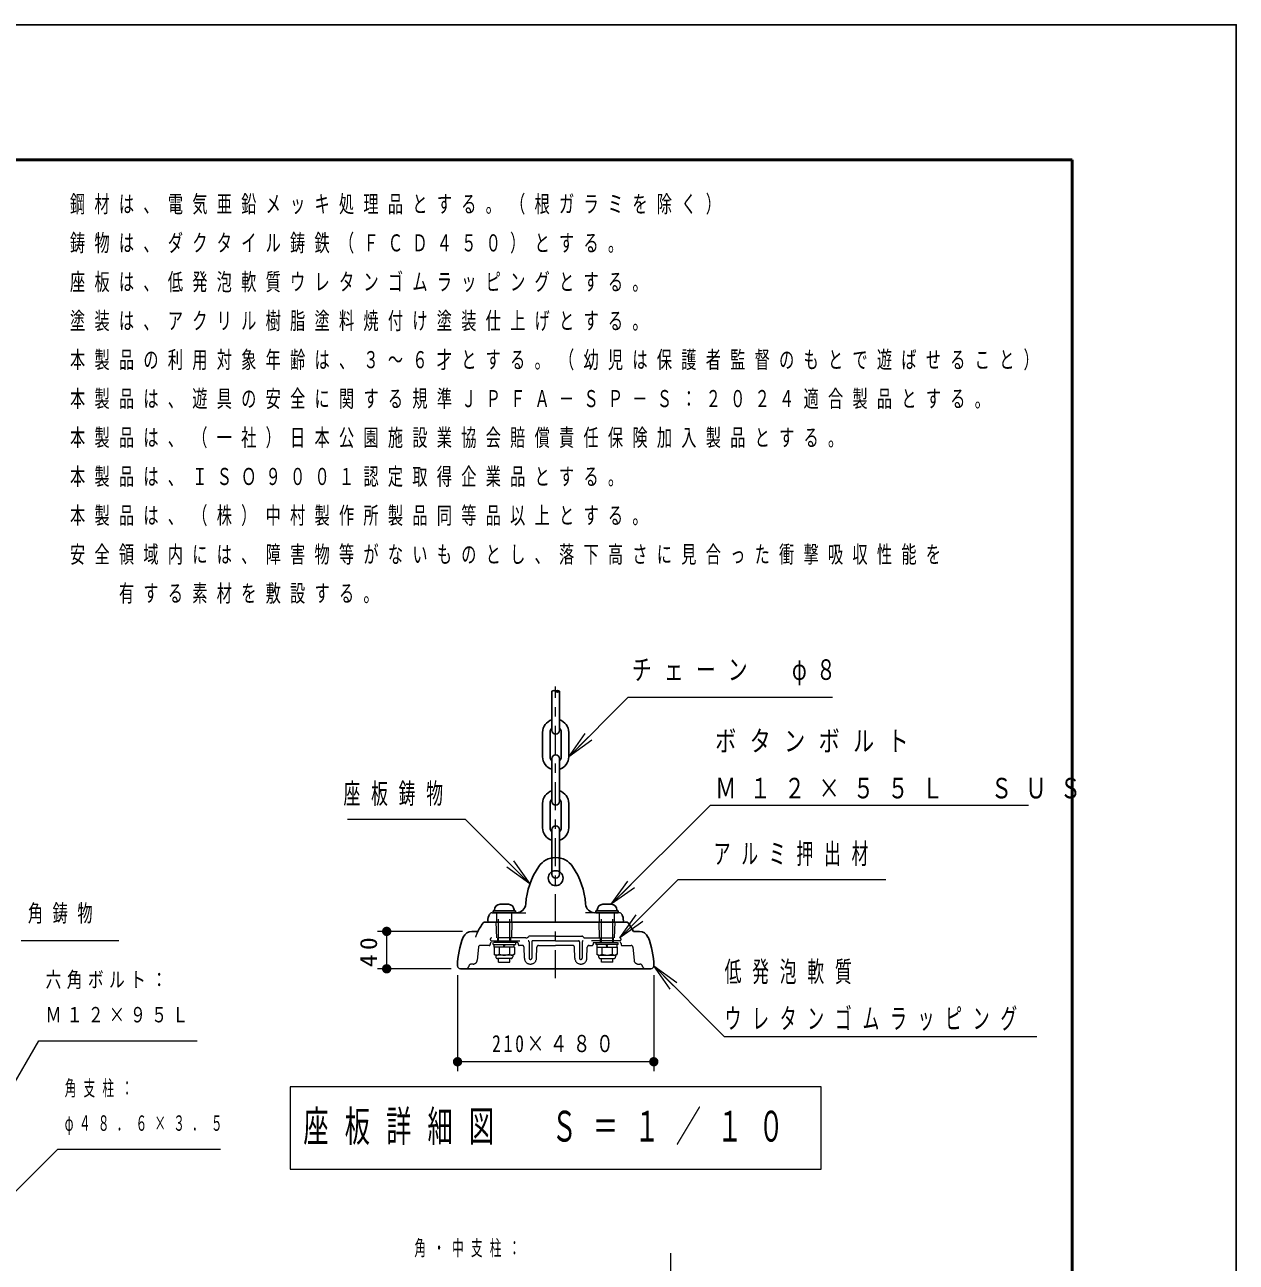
# Model space of a CAD drawing. Units: millimetres on the paper, scale 1:50, with parts at other scales. Extents: x 197 to 617, y 140 to 437.
# Drawn here: x 487.1 to 616.7, y 304.5 to 436.9 of the extents above; entities that cross this region are included whole.
import ezdxf

# ---------------------------------------------------------------- set-up
doc = ezdxf.new("R2010")
doc.units = ezdxf.units.MM
for name, pattern in [('USER1', [4.5, 2.5, -2]), ('USER2', [6, 3, -1, 1, -1]), ('USER3', [8, 3, -1, 1, -1, 1, -1])]:
    doc.linetypes.add(name, pattern=pattern)
for name, color, linetype, lineweight in [('A3図枠', 140, 'Continuous', 50), ('線', 2, 'Continuous', 25), ('補助', 2, 'Continuous', 13)]:
    doc.layers.add(name, color=color, linetype=linetype, lineweight=lineweight)
doc.styles.add('ＭＳ ゴシック', font='')
doc.styles.get('ＭＳ ゴシック').set_extended_font_data('MS Gothic')

# ---------------------------------------------------------------- blocks, each defined once
blk = doc.blocks.new('filled_dot')
at = {"color": 0, "linetype": 'Continuous', "lineweight": -2, "const_width": 1.25}
blk.add_lwpolyline([(-0.625, 0, 1), (0.625, 0, 1)], format="xyb", close=True, dxfattribs=at)

msp = doc.modelspace()

# ---------------------------------------------------------------- linework, layer by layer
at = {"layer": 'A3図枠', "color": 7}
for p, q in [((599.142, 422.455), (214.142, 422.455)), ((599.142, 155.455), (599.142, 422.455))]:
    msp.add_line(p, q, dxfattribs=at)
at = {"layer": '線', "color": 7}
for p, q in [((543.468, 365.577), (543.468, 361.377)), ((544.268, 365.577), (544.268, 361.377)), ((542.468, 358.577), (542.468, 361.177)), ((543.268, 358.577), (543.268, 361.177)), ((544.468, 358.577), (544.468, 361.177)), ((545.268, 358.577), (545.268, 361.177)), ((543.468, 358.377), (543.468, 353.777)), ((544.268, 358.377), (544.268, 353.777)), ((542.468, 350.977), (542.468, 353.577)), ((543.268, 350.977), (543.268, 353.577)), ((544.468, 350.977), (544.468, 353.577)), ((545.268, 350.977), (545.268, 353.577)), ((543.468, 350.777), (543.468, 345.977)), ((544.268, 350.777), (544.268, 345.977)), ((537.168, 341.877), (537.168, 342.077)), ((537.168, 342.077), (539.568, 342.077)), ((537.168, 341.877), (539.568, 341.877)), ((537.318, 342.077), (537.318, 342.177)), ((537.318, 342.077), (539.418, 342.077)), ((537.918, 342.777), (538.818, 342.777)), ((539.418, 342.077), (539.418, 342.177)), ((539.568, 342.077), (539.568, 341.877)), ((548.168, 342.077), (548.168, 341.877)), ((550.568, 342.077), (548.168, 342.077)), ((550.568, 341.877), (548.168, 341.877)), ((548.318, 342.077), (548.318, 342.177)), ((550.418, 342.077), (548.318, 342.077)), ((549.818, 342.777), (548.918, 342.777)), ((550.418, 342.077), (550.418, 342.177)), ((550.568, 341.877), (550.568, 342.077))]:
    msp.add_line(p, q, dxfattribs=at)
at = {"layer": '線', "linetype": 'USER2', "lineweight": 13}
msp.add_line((543.868, 334.863), (543.868, 366.077), dxfattribs=at)
at = {"layer": '線', "color": 7, "lineweight": 13}
for p, q in [((545.268, 358.577), (547.035, 361.052)), ((545.268, 358.577), (547.389, 360.699)), ((547.742, 360.345), (545.268, 358.577)), ((541.111, 344.969), (538.99, 347.09)), ((539.344, 347.443), (541.111, 344.969)), ((541.111, 344.969), (538.637, 346.736)), ((549.818, 342.777), (551.585, 345.252)), ((549.818, 342.777), (551.939, 344.899)), ((552.293, 344.545), (549.818, 342.777)), ((550.724, 339.177), (552.492, 341.652)), ((550.724, 339.177), (552.846, 341.298)), ((553.199, 340.945), (550.724, 339.177)), ((533.909, 339.877), (524.786, 339.877)), ((525.786, 335.877), (525.786, 339.877)), ((532.668, 335.877), (524.786, 335.877)), ((533.368, 335.177), (533.368, 324.929)), ((556.135, 333.702), (554.368, 336.177)), ((554.368, 336.177), (556.842, 334.409)), ((554.368, 336.177), (556.489, 334.056)), ((554.368, 335.177), (554.368, 324.929)), ((554.368, 325.929), (533.368, 325.929)), ((515.468, 323.237), (515.468, 314.437)), ((572.268, 323.237), (515.468, 323.237)), ((572.268, 314.437), (572.268, 323.237)), ((515.468, 314.437), (572.268, 314.437))]:
    msp.add_line(p, q, dxfattribs=at)
at = {"layer": '線', "color": 70, "lineweight": 13}
for p, q in [((537.046, 341.877), (540.67, 341.877)), ((550.689, 341.877), (547.065, 341.877))]:
    msp.add_line(p, q, dxfattribs=at)
at = {"layer": '線', "color": 131, "linetype": 'USER1', "lineweight": 13}
for p, q in [((537.568, 340.877), (537.568, 341.877)), ((539.168, 340.877), (539.168, 341.877)), ((548.568, 340.877), (548.568, 341.877)), ((550.168, 340.877), (550.168, 341.877)), ((537.568, 339.177), (537.508, 340.877)), ((539.168, 339.177), (539.227, 340.877)), ((548.568, 339.177), (548.508, 340.877)), ((550.168, 339.177), (550.227, 340.877)), ((537.668, 338.677), (537.668, 339.177)), ((539.068, 338.677), (539.068, 339.177)), ((548.668, 338.677), (548.668, 339.177)), ((550.068, 338.677), (550.068, 339.177)), ((535.602, 338.195), (535.479, 336.788)), ((536.768, 338.377), (535.801, 338.377)), ((536.868, 338.577), (536.868, 338.477)), ((539.768, 338.677), (536.968, 338.677)), ((539.868, 338.577), (539.868, 338.477)), ((540.287, 338.377), (539.968, 338.377)), ((540.518, 337.01), (540.487, 338.182)), ((541.817, 337.01), (541.848, 338.182)), ((542.048, 338.377), (543.868, 338.377)), ((545.687, 338.377), (543.868, 338.377)), ((545.918, 337.01), (545.887, 338.182)), ((547.217, 337.01), (547.248, 338.182)), ((547.448, 338.377), (547.768, 338.377)), ((547.868, 338.577), (547.868, 338.477)), ((547.968, 338.677), (550.768, 338.677)), ((550.868, 338.577), (550.868, 338.477)), ((550.968, 338.377), (551.934, 338.377)), ((552.134, 338.195), (552.257, 336.788)), ((535.03, 336.377), (534.859, 336.377)), ((552.705, 336.377), (552.876, 336.377))]:
    msp.add_line(p, q, dxfattribs=at)
at = {"layer": '線', "color": 7, "linetype": 'USER1', "lineweight": 13}
for p, q in [((537.768, 338.677), (537.768, 342.077)), ((538.968, 338.677), (538.968, 342.077)), ((548.768, 338.677), (548.768, 342.077)), ((549.968, 338.677), (549.968, 342.077)), ((537.168, 338.477), (537.168, 338.677)), ((537.168, 338.477), (539.568, 338.477)), ((539.465, 338.177), (537.271, 338.177)), ((537.271, 338.177), (537.271, 337.431)), ((537.293, 338.177), (537.293, 338.477)), ((537.819, 338.177), (537.819, 337.431)), ((538.287, 338.177), (538.368, 338.477)), ((538.368, 338.177), (538.448, 338.477)), ((538.916, 338.177), (538.916, 337.431)), ((539.443, 338.177), (539.443, 338.477)), ((539.465, 338.177), (539.465, 337.431)), ((539.568, 338.677), (539.568, 338.477)), ((548.168, 338.677), (548.168, 338.477)), ((550.568, 338.477), (548.168, 338.477)), ((548.271, 338.177), (548.271, 337.431)), ((548.271, 338.177), (550.465, 338.177)), ((548.293, 338.177), (548.293, 338.477)), ((548.819, 338.177), (548.819, 337.431)), ((549.368, 338.177), (549.287, 338.477)), ((549.448, 338.177), (549.368, 338.477)), ((549.916, 338.177), (549.916, 337.431)), ((550.443, 338.177), (550.443, 338.477)), ((550.465, 338.177), (550.465, 337.431)), ((550.568, 338.477), (550.568, 338.677)), ((537.271, 337.431), (537.468, 337.317)), ((539.268, 337.317), (537.468, 337.317)), ((537.468, 337.317), (537.468, 337.147)), ((539.098, 336.977), (537.638, 336.977)), ((537.768, 336.577), (537.768, 336.977)), ((537.768, 336.577), (538.968, 336.577)), ((538.968, 336.577), (538.968, 336.977)), ((539.465, 337.431), (539.268, 337.317)), ((539.268, 337.317), (539.268, 337.147)), ((548.271, 337.431), (548.468, 337.317)), ((548.468, 337.317), (548.468, 337.147)), ((548.468, 337.317), (550.268, 337.317)), ((548.638, 336.977), (550.098, 336.977)), ((548.768, 336.577), (548.768, 336.977)), ((549.968, 336.577), (548.768, 336.577)), ((549.968, 336.577), (549.968, 336.977)), ((550.465, 337.431), (550.268, 337.317)), ((550.268, 337.317), (550.268, 337.147))]:
    msp.add_line(p, q, dxfattribs=at)
at = {"layer": '線', "color": 131}
for p, q in [((536.27, 340.877), (551.465, 340.877)), ((534.909, 339.877), (535.549, 339.877)), ((552.187, 339.877), (552.826, 339.877)), ((554.068, 335.877), (533.668, 335.877))]:
    msp.add_line(p, q, dxfattribs=at)
at = {"layer": '線', "color": 4, "linetype": 'USER3', "lineweight": 13}
for p, q in [((540.693, 339.177), (537.018, 339.177)), ((540.905, 339.265), (540.988, 339.348)), ((543.868, 339.377), (541.059, 339.377)), ((543.868, 339.377), (546.676, 339.377)), ((546.83, 339.265), (546.747, 339.348)), ((547.042, 339.177), (550.718, 339.177)), ((537.018, 338.877), (540.918, 338.877)), ((541.018, 338.777), (541.018, 337.027)), ((541.318, 338.777), (541.318, 337.027)), ((543.868, 338.877), (541.418, 338.877)), ((543.868, 338.877), (546.318, 338.877)), ((546.418, 338.777), (546.418, 337.027)), ((546.718, 338.777), (546.718, 337.027)), ((550.718, 338.877), (546.818, 338.877))]:
    msp.add_line(p, q, dxfattribs=at)
at = {"layer": '線', "color": 1, "linetype": 'USER2', "lineweight": 13}
msp.add_line((556.142, 305.455), (556.142, 281.455), dxfattribs=at)
at = {"layer": '線', "color": 7}
msp.add_lwpolyline([(196.588, 139.92), (616.697, 139.92), (616.697, 436.915), (196.588, 436.915)], close=True, dxfattribs=at)
at = {"layer": '線', "color": 7, "lineweight": 13}
for points in [[(545.268, 358.577), (551.637, 364.946), (573.502, 364.946)], [(549.818, 342.777), (560.432, 353.392), (594.468, 353.392)], [(541.111, 344.969), (534.21, 351.87), (521.579, 351.87)], [(550.724, 339.177), (556.973, 345.426), (579.198, 345.426)], [(554.368, 336.177), (561.901, 328.644), (595.36, 328.644)]]:
    msp.add_lwpolyline(points, dxfattribs=at)
at = {"layer": '線', "color": 70}
msp.add_circle((543.868, 345.577), 0.8, dxfattribs=at)
at = {"layer": '線'}
for centre, start, end in [((543.668, 365.367), 46.39718, 133.60282), ((544.068, 365.367), 46.39718, 133.60282), ((544.068, 365.787), 226.39718, 313.60282)]:
    msp.add_arc(centre, 0.29, start, end, dxfattribs=at)
at = {"layer": '線', "color": 7}
for centre, radius, start, end in [((543.868, 361.177), 1.4, 106.60155, 180), ((543.868, 361.177), 0.6, 131.81032, 180), ((543.868, 361.177), 1.4, 0, 73.39845), ((543.868, 361.177), 0.6, 0, 48.18968), ((543.868, 361.377), 0.4, 180, 0), ((543.868, 358.577), 1.4, 180, 253.39845), ((543.868, 358.577), 0.6, 180, 228.18968), ((543.868, 358.377), 0.4, 0, 180), ((543.868, 358.577), 1.4, 286.60155, 0), ((543.868, 358.577), 0.6, 311.81032, 0), ((543.868, 353.577), 1.4, 106.60155, 180), ((543.868, 353.577), 0.6, 131.81032, 180), ((543.868, 353.777), 0.4, 180, 0), ((543.868, 353.577), 1.4, 0, 73.39845), ((543.868, 353.577), 0.6, 0, 48.18968), ((543.868, 350.777), 0.4, 0, 180), ((543.868, 350.977), 1.4, 180, 253.39845), ((543.868, 350.977), 0.6, 180, 228.18968), ((543.868, 350.977), 1.4, 286.60155, 0), ((543.868, 350.977), 0.6, 311.81032, 0), ((543.868, 345.977), 0.4, 180, 0), ((537.918, 342.177), 0.6, 90, 180), ((538.818, 342.177), 0.6, 0, 90), ((548.918, 342.177), 0.6, 90, 180), ((549.818, 342.177), 0.6, 0, 90)]:
    msp.add_arc(centre, radius, start, end, dxfattribs=at)
at = {"layer": '線', "color": 70}
for centre, radius, start, end in [((543.868, 345.577), 2.2, 34.39424, 145.60576), ((548.654, 342.301), 8, 145.60576, 176.32847), ((539.082, 342.301), 8, 3.67153, 34.39424), ((539.672, 342.877), 1, 270, 356.32847), ((548.063, 342.877), 1, 183.67153, 270), ((538.291, 340.997), 1.674, 155.02728, 180), ((549.444, 340.997), 1.674, 0, 24.97272)]:
    msp.add_arc(centre, radius, start, end, dxfattribs=at)
at = {"layer": '線', "color": 70, "lineweight": 13}
for centre, radius, start, end in [((537.046, 341.577), 0.3, 90, 155.02728), ((550.689, 341.577), 0.3, 24.97272, 90), ((536.738, 340.997), 0.12, 180, 270), ((550.998, 340.997), 0.12, 270, 0)]:
    msp.add_arc(centre, radius, start, end, dxfattribs=at)
at = {"layer": '線', "color": 131}
for centre, radius, start, end in [((542.642, 336.177), 8, 144.76558, 153.53793), ((536.27, 340.677), 0.2, 90, 144.76558), ((551.465, 340.677), 0.2, 35.23442, 90), ((545.094, 336.177), 8, 27.54855, 35.23442), ((541.368, 336.177), 8, 157.31191, 180), ((534.909, 338.877), 1, 90, 157.31191), ((552.826, 338.877), 1, 22.68809, 90), ((546.368, 336.177), 8, 0, 22.68809), ((533.668, 336.177), 0.3, 180, 270), ((554.068, 336.177), 0.3, 270, 0)]:
    msp.add_arc(centre, radius, start, end, dxfattribs=at)
at = {"layer": '線', "color": 4, "linetype": 'USER3', "lineweight": 13}
for centre, radius, start, end in [((537.018, 339.027), 0.15, 92.62004, 270), ((540.693, 339.477), 0.3, 270, 315), ((541.059, 339.277), 0.1, 90, 135), ((546.676, 339.277), 0.1, 45, 90), ((547.042, 339.477), 0.3, 225, 270), ((550.718, 339.027), 0.15, 270, 87.37996), ((540.918, 338.777), 0.1, 0, 90), ((541.418, 338.777), 0.1, 90, 180), ((546.318, 338.777), 0.1, 0, 90), ((546.818, 338.777), 0.1, 90, 180), ((541.168, 337.027), 0.15, 180, 0), ((546.568, 337.027), 0.15, 180, 0)]:
    msp.add_arc(centre, radius, start, end, dxfattribs=at)
at = {"layer": '線', "color": 131, "linetype": 'USER1', "lineweight": 13}
for centre, radius, start, end in [((535.801, 338.177), 0.2, 90, 175), ((536.768, 338.477), 0.1, 270, 0), ((536.968, 338.577), 0.1, 90, 180), ((539.768, 338.577), 0.1, 0, 90), ((539.968, 338.477), 0.1, 180, 270), ((540.287, 338.177), 0.2, 1.5, 90), ((542.048, 338.177), 0.2, 90, 178.5), ((545.687, 338.177), 0.2, 1.5, 90), ((547.448, 338.177), 0.2, 90, 178.5), ((547.768, 338.477), 0.1, 270, 0), ((547.968, 338.577), 0.1, 90, 180), ((550.768, 338.577), 0.1, 0, 90), ((550.968, 338.477), 0.1, 180, 270), ((551.934, 338.177), 0.2, 5, 90), ((535.03, 336.827), 0.45, 270, 355), ((541.168, 337.027), 0.65, 181.5, 358.5), ((546.568, 337.027), 0.65, 181.5, 358.5), ((552.705, 336.827), 0.45, 185, 270), ((534.268, 336.177), 0.3, 270, 350.40593), ((534.859, 336.077), 0.3, 90, 170.40593), ((552.876, 336.077), 0.3, 9.59407, 90), ((553.468, 336.177), 0.3, 189.59407, 270)]:
    msp.add_arc(centre, radius, start, end, dxfattribs=at)
at = {"layer": '線', "color": 7, "linetype": 'USER1', "lineweight": 13}
for centre, radius, start, end in [((537.545, 337.832), 0.486, 235.61587, 304.38414), ((537.638, 337.147), 0.17, 180, 270), ((538.368, 339.161), 1.815, 252.41211, 287.58789), ((539.19, 337.832), 0.486, 235.61587, 304.38414), ((539.098, 337.147), 0.17, 270, 0), ((548.545, 337.832), 0.486, 235.61587, 304.38414), ((548.638, 337.147), 0.17, 180, 270), ((549.368, 339.161), 1.815, 252.41211, 287.58789), ((550.19, 337.832), 0.486, 235.61587, 304.38414), ((550.098, 337.147), 0.17, 270, 0)]:
    msp.add_arc(centre, radius, start, end, dxfattribs=at)
at = {"layer": '線', "color": 131, "lineweight": 13}
msp.add_open_spline([(535.48, 339.742), (535.477, 339.736), (535.474, 339.73), (535.471, 339.724), (535.468, 339.717), (535.465, 339.711), (535.462, 339.705), (535.459, 339.699), (535.456, 339.693), (535.453, 339.686), (535.45, 339.68), (535.447, 339.674), (535.444, 339.668), (535.441, 339.661), (535.438, 339.655), (535.435, 339.649), (535.433, 339.643), (535.43, 339.636), (535.427, 339.63), (535.424, 339.624), (535.421, 339.618), (535.419, 339.611), (535.416, 339.605), (535.413, 339.599), (535.41, 339.592), (535.408, 339.586), (535.405, 339.58), (535.402, 339.573), (535.4, 339.567), (535.397, 339.561), (535.394, 339.554), (535.392, 339.548), (535.389, 339.542), (535.387, 339.535), (535.384, 339.529), (535.381, 339.523), (535.379, 339.516), (535.376, 339.51), (535.374, 339.503), (535.371, 339.497), (535.369, 339.491), (535.366, 339.484), (535.364, 339.478), (535.361, 339.471), (535.359, 339.465), (535.357, 339.458), (535.354, 339.452), (535.352, 339.446), (535.35, 339.439), (535.347, 339.433), (535.345, 339.426), (535.343, 339.42), (535.34, 339.413), (535.338, 339.407), (535.336, 339.4), (535.333, 339.394), (535.331, 339.387), (535.329, 339.381), (535.327, 339.374), (535.324, 339.368), (535.322, 339.361), (535.32, 339.355), (535.318, 339.348), (535.316, 339.342), (535.314, 339.335), (535.312, 339.329), (535.309, 339.322), (535.307, 339.316), (535.305, 339.309), (535.303, 339.302), (535.301, 339.296), (535.299, 339.289), (535.297, 339.283), (535.295, 339.276), (535.293, 339.27), (535.291, 339.263)], degree=3, knots=[0, 0, 0, 0, 1, 1, 1, 2, 2, 2, 3, 3, 3, 4, 4, 4, 5, 5, 5, 6, 6, 6, 7, 7, 7, 8, 8, 8, 9, 9, 9, 10, 10, 10, 11, 11, 11, 12, 12, 12, 13, 13, 13, 14, 14, 14, 15, 15, 15, 16, 16, 16, 17, 17, 17, 18, 18, 18, 19, 19, 19, 20, 20, 20, 21, 21, 21, 22, 22, 22, 23, 23, 23, 24, 24, 24, 25, 25, 25, 25], dxfattribs=at)
at = {"layer": '補助'}
for p, q in [((486.666, 338.909), (487.666, 338.909)), ((487.666, 338.909), (497.119, 338.909)), ((485.393, 322.681), (488.56, 328.167)), ((488.56, 328.167), (489.56, 328.167)), ((489.56, 328.167), (505.507, 328.167)), ((485.434, 311.386), (490.607, 316.559)), ((490.607, 316.559), (491.607, 316.559)), ((491.607, 316.559), (508.002, 316.559))]:
    msp.add_line(p, q, dxfattribs=at)

# ---------------------------------------------------------------- block references
at = {"layer": '線', "color": 7, "lineweight": 13, "xscale": 0.4, "yscale": 0.4}
for p, rotation in [((525.786, 339.877), 270), ((525.786, 335.877), 90), ((554.368, 325.929), 180)]:
    msp.add_blockref('filled_dot', p, dxfattribs=dict(at, rotation=rotation))
msp.add_blockref('filled_dot', (533.368, 325.929), dxfattribs=at)

# ---------------------------------------------------------------- texts
at = {"layer": '線', "color": 7, "style": 'ＭＳ ゴシック'}
for s, insert, char_height, attachment_point in [('\\T1.63;\\W0.7;チェーン\u3000φ８', (552.038, 367.596), 2.199, 4), ('\\T1.64;\\W0.75;ボタンボルト', (560.942, 360.192), 2.199, 4), ('\\T1.64;\\W0.75;Ｍ１２×５５Ｌ\u3000ＳＵＳ', (560.942, 355.192), 2.199, 4), ('\\T1.64;\\W0.6;座板鋳物', (521.163, 354.52), 2.199, 4), ('\\T1.64;\\W0.6;アルミ押出材', (560.781, 348.076), 2.199, 4), ('\\T1.64;\\W0.6;低発泡軟質', (561.943, 335.444), 2.199, 4), ('\\T1.64;\\W0.6;ウレタンゴムラッピング', (561.943, 330.444), 2.199, 4), ('\\T1.32;\\W0.75;210×４８０', (543.868, 326.929), 1.833, 8), ('\\T1.64;\\W0.6;座板詳細図\u3000Ｓ＝１／１０', (516.868, 318.837), 3.299, 4)]:
    msp.add_mtext(s, dxfattribs=dict(at, insert=insert, char_height=char_height, attachment_point=attachment_point))
at = {"layer": '線', "color": 7, "insert": (524.786, 337.877), "char_height": 1.833, "attachment_point": 8, "rotation": 90, "style": 'ＭＳ ゴシック'}
msp.add_mtext('\\T1.34;\\W1.1;40', dxfattribs=at)
at = {"layer": '補助', "attachment_point": 1, "style": 'ＭＳ ゴシック'}
for s, insert, char_height in [('\\T1.61;\\W0.65;鋼材は、電気亜鉛メッキ処理品とする。（根ガラミを除く）', (491.898, 418.652), 1.833), ('\\T1.61;\\W0.65;鋳物は、ダクタイル鋳鉄（ＦＣＤ４５０）とする。', (491.898, 414.486), 1.833), ('\\T1.61;\\W0.65;座板は、低発泡軟質ウレタンゴムラッピングとする。', (491.898, 410.319), 1.833), ('\\T1.61;\\W0.65;塗装は、アクリル樹脂塗料焼付け塗装仕上げとする。', (491.898, 406.152), 1.833), ('\\T1.61;\\W0.65;本製品の利用対象年齢は、３～６才とする。（幼児は保護者監督のもとで遊ばせること）', (491.898, 401.986), 1.833), ('\\T1.61;\\W0.65;本製品は、遊具の安全に関する規準ＪＰＦＡ－ＳＰ－Ｓ：２０２４適合製品とする。', (491.898, 397.819), 1.833), ('\\T1.61;\\W0.65;本製品は、（一社）日本公園施設業協会賠償責任保険加入製品とする。', (491.898, 393.652), 1.833), ('\\T1.61;\\W0.65;本製品は、ＩＳＯ９００１認定取得企業品とする。', (491.898, 389.486), 1.833), ('\\T1.61;\\W0.65;本製品は、（株）中村製作所製品同等品以上とする。', (491.898, 385.319), 1.833), ('\\T1.61;\\W0.65;安全領域内には、障害物等がないものとし、落下高さに見合った衝撃吸収性能を', (491.898, 381.152), 1.833), ('\\T1.61;\\W0.65;\u3000\u3000有する素材を敷設する。', (491.898, 376.986), 1.833), ('\\T1.63;\\W0.65;角鋳物', (487.391, 342.742), 1.833), ('\\T1.34;\\W0.75;六角ボルト：', (489.285, 335.542), 1.65), ('\\T1.34;\\W0.75;Ｍ１２×９５Ｌ', (489.285, 331.792), 1.65), ('\\T1.63;\\W0.55;角支柱：', (491.332, 323.934), 1.65), ('\\T1.63;\\W0.55;φ４８．６×３．５', (491.332, 320.184), 1.65), ('\\T1.63;\\W0.55;角・中支柱：', (528.752, 306.83), 1.65)]:
    msp.add_mtext(s, dxfattribs=dict(at, insert=insert, char_height=char_height))

doc.saveas('drawing.dxf')
